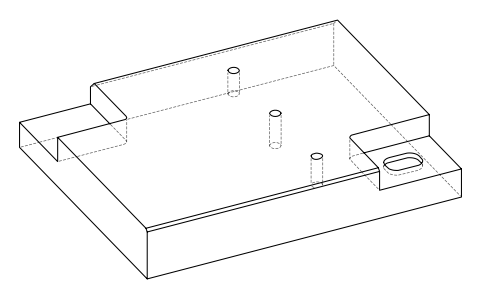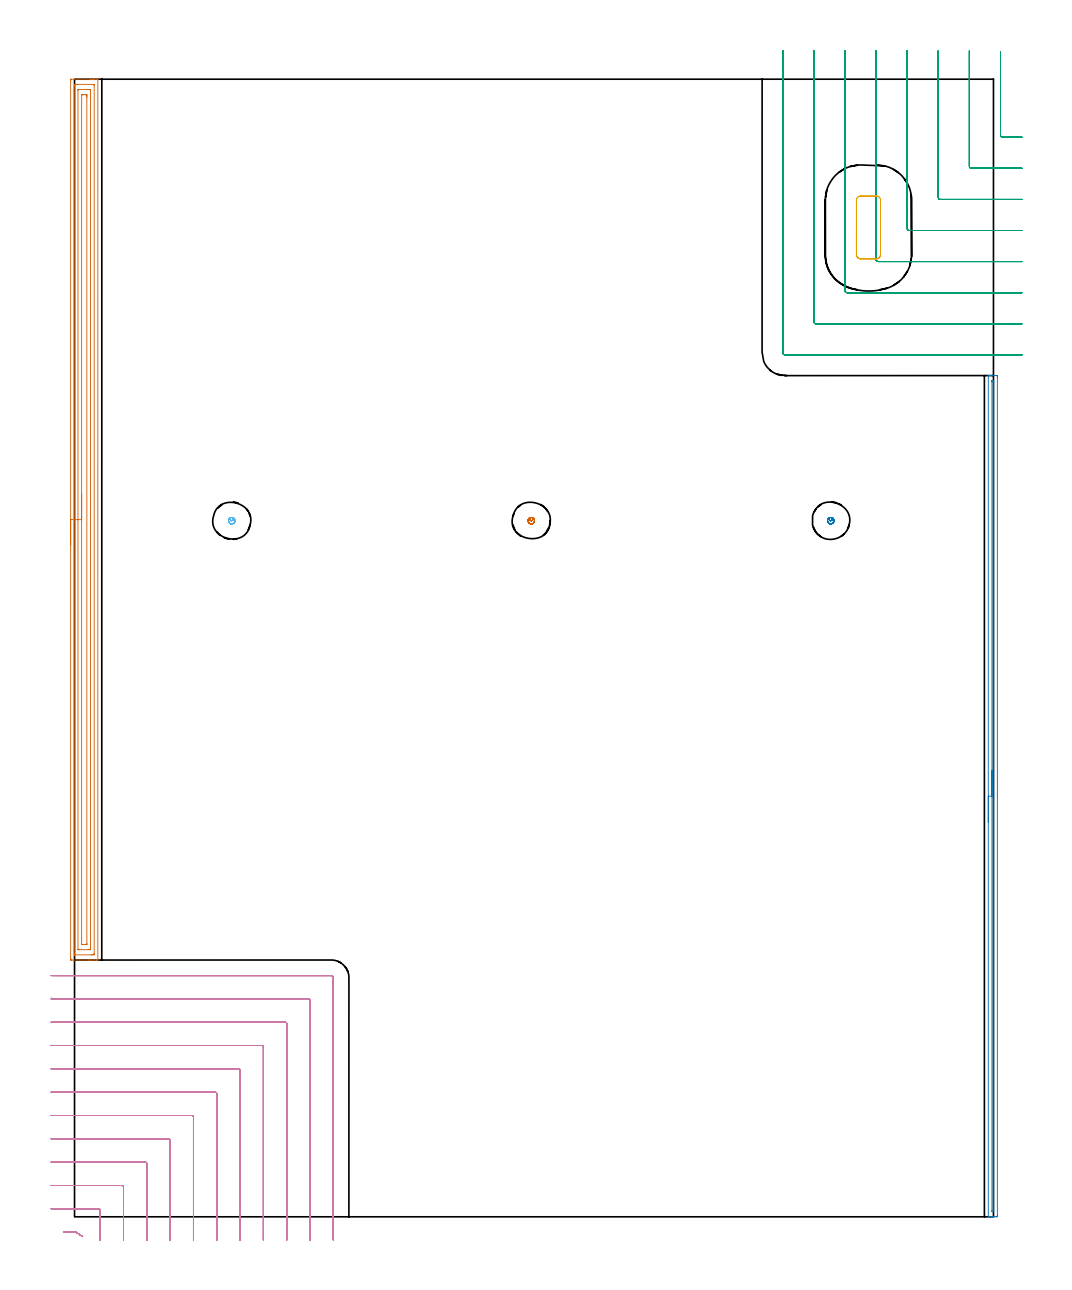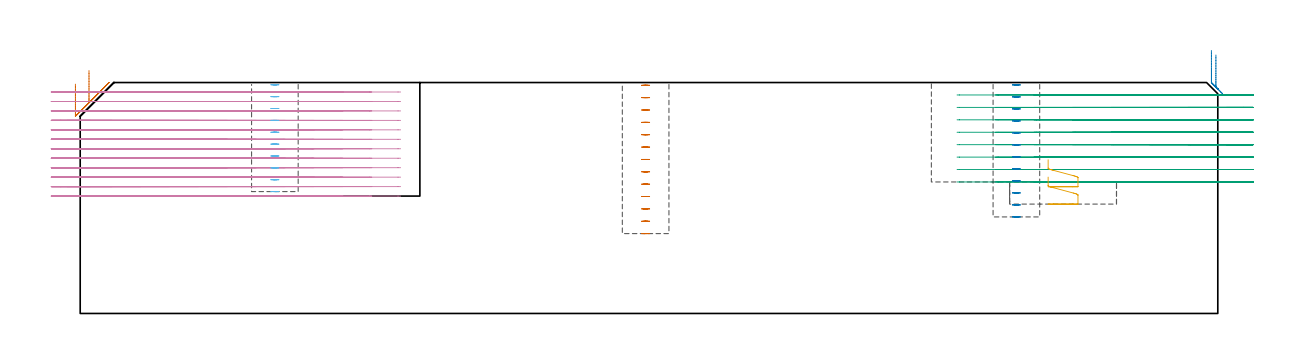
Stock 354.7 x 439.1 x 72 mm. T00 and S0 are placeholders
(PLAN: 8 operations, 4 tool changes, 72.3 min)
(1 AREA_MILL | FG_CHAMFER_SURFACE | UGT0205_001 | 11.12 min | 19066 mm3)
(2 AREA_MILL_1 | FG_CHAMFER_SURFACE_1 | UGT0205_001 | 5.34 min | 1999 mm3)
(3 MILL_CORNER_NOTCH_RECTANGULAR | CORNER_NOTCH_RECTANGULAR | UGT0201_008 | Follow Part, ap 4, ae 75% | 17.74 min | 316202 mm3)
(4 MILL_CORNER_NOTCH_RECTANGULAR_1 | CORNER_NOTCH_RECTANGULAR_1 | NXT0201_011 | Follow Part, ap 3, ae 75% | 35.83 min | 370863 mm3)
(5 MILL_RECTANGULAR_POCKET | POCKET_RECTANGULAR_STRAIGHT | UGT0201_106 | Follow Part, ap 6, ae 75% | 0.53 min | 9982 mm3)
(6 MILL_BLIND_HOLE_FROM_SOLID_MATERIAL | STEP1POCKET | NXT0201_011 | Spiral | 0.48 min | 5624 mm3)
(7 MILL_BLIND_HOLE_FROM_SOLID_MATERIAL_1 | STEP1POCKET_1 | NXT0201_011 | Spiral | 0.62 min | 7780 mm3)
(8 MILL_BLIND_HOLE_FROM_SOLID_MATERIAL_2 | STEP1POCKET_2 | NXT0201_011 | Spiral | 0.58 min | 6905 mm3)
(TOOL UGT0205_001 | Chamfer Mill 20 x 3 x 45 deg. | D20 FL50 Z2)
(TOOL UGT0201_008 | End Mill 16 mm | D16 FL32 Z4)
(TOOL NXT0201_011 | ENDMILL 12mm [2P460-1200-NA 1630] | D12 FL38 Z6)
(TOOL UGT0201_106 | End Mill 24 mm | D24 FL25 Z2)
(OP 1 AREA_MILL)
G17 G21 G94 G90
T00 M6
G54
G17 G0 G90 X-1.5 Y259.1 S1061 M3
G43 Z82. H0
Z71.5
G94 G1 Y259.138 Z70.628 F250.
Y259.252 Z69.764
Y259.441 Z68.912
Y259.703 Z68.08
Y260.037 Z67.274
Y260.44 Z66.5
Y260.908 Z65.764
Y261.44 Z65.072
Y262.029 Z64.429
Y262.672 Z63.84
Y263.364 Z63.308
Y264.1 Z62.84
Y264.874 Z62.437
Y265.68 Z62.103
Y266.512 Z61.841
Y267.364 Z61.652
Y268.228 Z61.538
Y269.1 Z61.5
Y438.476
X-1.495 Y438.951 Z61.503
X-1.492 Y439.09 Z61.506
X-1.349 Y439.1 Z61.648
X5.947 Z68.942
X6.477 Z69.474
X6.826 Z69.822
X7.356 Z70.352
X7.705 Z70.7
X8.67 Z71.67
X8.997 Y439.09 Z71.989
X9. Y438.922 Z72.
Y99.277
X8.998 Y99.11 Z71.989
X8.671 Y99.1 Z71.671
X8.403 Z71.403
X7.705 Z70.7
X6.477 Z69.474
X5.947 Z68.942
X5.333 Z68.329
X-0.47 Z62.527
X-1.084 Y99.102 Z61.913
X-1.301 Y99.104 Z61.697
X-1.492 Y99.11 Z61.505
X-1.496 Y99.306 Z61.502
X-1.499 Y99.724 Z61.501
X-1.5 Y100.147 Z61.5
Y269.1
X-0.086 Z62.914
X-0.085 Y436.566 Z62.915
X-0.084 Y436.688 Z62.916
X-0.079 Y437.065 Z62.921
X0.278 Y437.091 Z63.278
X0.674 Y437.096 Z63.674
X1.148 Y437.1 Z64.148
X7.504 Y437.099 Z70.504
X7.537 Y437.098 Z70.537
X7.572 Y437.093 Z70.572
X7.579 Y437.089 Z70.579
X7.582 Y437.082 Z70.582
X7.584 Y437.053 Z70.584
X7.586 Y436.81 Z70.586
Y436.688
X7.585 Y101.634 Z70.585
X7.584 Y101.512 Z70.584
X7.579 Y101.135 Z70.579
X7.222 Y101.109 Z70.222
X6.826 Y101.104 Z69.826
X6.352 Y101.1 Z69.352
X-0.004 Y101.101 Z62.996
X-0.037 Y101.102 Z62.963
X-0.072 Y101.107 Z62.928
X-0.079 Y101.111 Z62.921
X-0.082 Y101.118 Z62.918
X-0.084 Y101.147 Z62.916
X-0.086 Y101.39 Z62.914
Y101.512
Y269.1
X1.328 Z64.328
X1.329 Y434.9 Z64.329
X1.331 Y435.014 Z64.331
X1.333 Y435.07 Z64.333
X1.335 Y435.09 Z64.335
X1.361 Y435.095 Z64.361
X1.553 Y435.098 Z64.553
X2.235 Y435.1 Z65.235
X4.872 Z67.872
X5.751 Z68.751
X5.947 Y435.097 Z68.947
X6.143 Y435.092 Z69.143
X6.164 Y435.09 Z69.164
X6.166 Y435.076 Z69.166
X6.169 Y435.037 Z69.169
X6.171 Y434.976 Z69.171
Y434.9
Y103.3
X6.169 Y103.186 Z69.169
X6.167 Y103.13 Z69.167
X6.165 Y103.11 Z69.165
X6.139 Y103.105 Z69.139
X5.947 Y103.102 Z68.947
X5.265 Y103.1 Z68.265
X2.628 Z65.628
X1.749 Z64.749
X1.553 Y103.103 Z64.553
X1.357 Y103.108 Z64.357
X1.336 Y103.11 Z64.336
X1.334 Y103.124 Z64.334
X1.331 Y103.163 Z64.331
X1.329 Y103.224 Z64.329
Y103.3
X1.328 Y269.1 Z64.328
X2.743 Z65.743
Y432.796
X2.745 Y432.989 Z65.745
X2.747 Y433.058 Z65.747
X2.75 Y433.089 Z65.75
X2.77 Y433.091 Z65.77
X2.877 Y433.095 Z65.877
X3.311 Y433.1 Z66.311
X4.189 Z67.189
X4.622 Y433.096 Z67.622
X4.727 Y433.092 Z67.727
X4.748 Y433.09 Z67.748
X4.751 Y433.076 Z67.751
X4.754 Y433.039 Z67.754
X4.756 Y432.957 Z67.756
X4.757 Y432.535 Z67.757
Y432.219
Y105.404
X4.755 Y105.211 Z67.755
X4.753 Y105.142 Z67.753
X4.75 Y105.111 Z67.75
X4.73 Y105.109 Z67.73
X4.623 Y105.105 Z67.623
X4.189 Y105.1 Z67.189
X3.311 Z66.311
X2.878 Y105.104 Z65.878
X2.773 Y105.108 Z65.773
X2.752 Y105.11 Z65.752
X2.749 Y105.124 Z65.749
X2.746 Y105.16 Z65.746
X2.744 Y105.243 Z65.744
X2.743 Y107.452 Z65.743
Y269.1
Y269.972 Z65.781
Y270.836 Z65.895
Y271.688 Z66.083
Y272.52 Z66.346
Y273.326 Z66.68
Y274.1 Z67.082
Y274.836 Z67.551
Y275.528 Z68.082
Y276.171 Z68.672
Y276.76 Z69.315
Y277.292 Z70.007
Y277.76 Z70.743
Y278.163 Z71.517
Y278.497 Z72.322
Y278.759 Z73.154
Y278.948 Z74.006
Y279.062 Z74.871
Y279.1 Z75.743
G0 Z82.
M5
M2
(OP 2 AREA_MILL_1)
G17 G21 G94 G90
T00 M6
G54
G17 G0 G90 X352.7 Y152.35 S1061 M3
G43 Z82. H0
G94 G1 Y152.388 Z81.128 F250.
Y152.502 Z80.263
Y152.691 Z79.412
Y152.953 Z78.58
Y153.287 Z77.774
Y153.69 Z77.
Y154.159 Z76.264
Y154.69 Z75.572
Y155.279 Z74.929
Y155.922 Z74.339
Y156.614 Z73.808
Y157.35 Z73.34
Y158.124 Z72.937
Y158.93 Z72.603
Y159.762 Z72.341
Y160.614 Z72.152
Y161.478 Z72.038
Y162.35 Z72.
X352.699 Y324.543 Z71.999
X352.696 Y324.699 Z71.994
X353.035 Y324.7 Z71.665
X353.325 Z71.374
X354.01 Z70.685
X355.232 Z69.465
X355.77 Y324.696 Z68.924
X356.191 Y324.69 Z68.504
X356.195 Y324.511 Z68.501
X356.199 Y324.079
Y0.621
X356.195 Y0.189
X356.191 Y0.01 Z68.504
X355.77 Y0. Z68.924
X355.232 Z69.465
X354.89 Z69.806
X354.352 Z70.344
X354.01 Z70.685
X353.325 Z71.374
X353.035 Z71.665
X352.696 Y0.001 Z71.994
X352.7 Y0.174 Z72.
Y162.35
X354.114 Z70.586
Y322.292
X354.117 Y322.633 Z70.583
X354.119 Y322.675 Z70.581
X354.121 Y322.688 Z70.579
X354.13 Y322.691 Z70.57
X354.182 Y322.697 Z70.518
X354.249 Y322.699 Z70.451
X354.489 Y322.7 Z70.211
X354.697 Y322.699 Z70.003
X354.729 Y322.697 Z69.971
X354.762 Y322.691 Z69.938
X354.779 Y322.685 Z69.921
X354.78 Y322.66 Z69.92
X354.785 Y322.399 Z69.915
X354.786 Y2.086 Z69.914
X354.784 Y2.039 Z69.916
X354.782 Y2.018 Z69.918
X354.781 Y2.013 Z69.919
X354.76 Y2.01 Z69.94
X354.41 Y2.001 Z70.29
X354.203 Y2.002 Z70.497
X354.171 Y2.004 Z70.529
X354.138 Y2.009 Z70.562
X354.121 Y2.015 Z70.579
X354.12 Y2.04 Z70.58
X354.115 Y2.301 Z70.585
X354.114 Y162.35 Z70.586
Y163.222 Z70.624
Y164.087 Z70.738
Y164.938 Z70.927
Y165.77 Z71.189
Y166.576 Z71.523
Y167.35 Z71.926
Y168.086 Z72.394
Y168.778 Z72.925
Y169.421 Z73.515
Y170.01 Z74.158
Y170.542 Z74.85
Y171.01 Z75.586
Y171.413 Z76.36
Y171.747 Z77.166
Y172.009 Z77.998
Y172.198 Z78.849
Y172.312 Z79.714
Y172.35 Z80.586
G0 Z82.
M5
M2
(OP 3 MILL_CORNER_NOTCH_RECTANGULAR)
G17 G21 G94 G90
T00 M6
G54
G17 G0 G90 X357.4 Y449.631 S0 M3
G43 Z82. H0
Z68.125
G94 G1 Y446.631 F250.
Y417.493 F500.
G3 X358.193 Y416.7 R0.8
G1 X362.7
X365.7 F250.
G0 Z82.
X345.4 Y450.1
Z68.125
G1 Y447.1
Y405.494 F500.
G3 X346.194 Y404.7 R0.8
G1 X362.7
X365.7 F250.
G0 Z82.
X333.4 Y450.1
Z68.125
G1 Y447.1
Y393.494 F500.
G3 X334.194 Y392.7 R0.8
G1 X362.7
X365.7 F250.
G0 Z82.
X321.4 Y450.1
Z68.125
G1 Y447.1
Y381.495 F500.
G3 X322.195 Y380.7 R0.8
G1 X362.7
X365.7 F250.
G0 Z82.
X309.4 Y450.1
Z68.125
G1 Y447.1
Y369.495 F500.
G3 X310.195 Y368.7 R0.8
G1 X362.7
X365.7 F250.
G0 Z82.
X297.4 Y450.1
Z68.125
G1 Y447.1
Y357.495 F500.
G3 X298.195 Y356.7 R0.8
G1 X362.7
X365.7 F250.
G0 Z82.
X285.4 Y450.1
Z68.125
G1 Y447.1
Y345.495 F500.
G3 X286.195 Y344.7 R0.8
G1 X362.7
X365.7 F250.
G0 Z82.
X273.4 Y450.1
Z68.125
G1 Y447.1
Y333.496 F500.
G3 X274.196 Y332.7 R0.8
G1 X362.7
X365.7 F250.
G0 Z82.
X357.4 Y449.631
Z64.25
G1 Y446.631
Y417.493 F500.
G3 X358.193 Y416.7 R0.8
G1 X362.7
X365.7 F250.
G0 Z82.
X345.4 Y450.1
Z64.25
G1 Y447.1
Y405.494 F500.
G3 X346.194 Y404.7 R0.8
G1 X362.7
X365.7 F250.
G0 Z82.
X333.4 Y450.1
Z64.25
G1 Y447.1
Y393.494 F500.
G3 X334.194 Y392.7 R0.8
G1 X362.7
X365.7 F250.
G0 Z82.
X321.4 Y450.1
Z64.25
G1 Y447.1
Y381.495 F500.
G3 X322.195 Y380.7 R0.8
G1 X362.7
X365.7 F250.
G0 Z82.
X309.4 Y450.1
Z64.25
G1 Y447.1
Y369.495 F500.
G3 X310.195 Y368.7 R0.8
G1 X362.7
X365.7 F250.
G0 Z82.
X297.4 Y450.1
Z64.25
G1 Y447.1
Y357.495 F500.
G3 X298.195 Y356.7 R0.8
G1 X362.7
X365.7 F250.
G0 Z82.
X285.4 Y450.1
Z64.25
G1 Y447.1
Y345.495 F500.
G3 X286.195 Y344.7 R0.8
G1 X362.7
X365.7 F250.
G0 Z82.
X273.4 Y450.1
Z64.25
G1 Y447.1
Y333.496 F500.
G3 X274.196 Y332.7 R0.8
G1 X362.7
X365.7 F250.
G0 Z82.
X357.4 Y449.631
Z60.375
G1 Y446.631
Y417.493 F500.
G3 X358.193 Y416.7 R0.8
G1 X362.7
X365.7 F250.
G0 Z82.
X345.4 Y450.1
Z60.375
G1 Y447.1
Y405.494 F500.
G3 X346.194 Y404.7 R0.8
G1 X362.7
X365.7 F250.
G0 Z82.
X333.4 Y450.1
Z60.375
G1 Y447.1
Y393.494 F500.
G3 X334.194 Y392.7 R0.8
G1 X362.7
X365.7 F250.
G0 Z82.
X321.4 Y450.1
Z60.375
G1 Y447.1
Y381.495 F500.
G3 X322.195 Y380.7 R0.8
G1 X362.7
X365.7 F250.
G0 Z82.
X309.4 Y450.1
Z60.375
G1 Y447.1
Y369.495 F500.
G3 X310.195 Y368.7 R0.8
G1 X362.7
X365.7 F250.
G0 Z82.
X297.4 Y450.1
Z60.375
G1 Y447.1
Y357.495 F500.
G3 X298.195 Y356.7 R0.8
G1 X362.7
X365.7 F250.
G0 Z82.
X285.4 Y450.1
Z60.375
G1 Y447.1
Y345.495 F500.
G3 X286.195 Y344.7 R0.8
G1 X362.7
X365.7 F250.
G0 Z82.
X273.4 Y450.1
Z60.375
G1 Y447.1
Y333.496 F500.
G3 X274.196 Y332.7 R0.8
G1 X362.7
X365.7 F250.
G0 Z82.
X357.4 Y449.631
Z56.5
G1 Y446.631
Y417.493 F500.
G3 X358.193 Y416.7 R0.8
G1 X362.7
X365.7 F250.
G0 Z82.
X345.4 Y450.1
Z56.5
G1 Y447.1
Y405.494 F500.
G3 X346.194 Y404.7 R0.8
G1 X362.7
X365.7 F250.
G0 Z82.
X333.4 Y450.1
Z56.5
G1 Y447.1
Y393.494 F500.
G3 X334.194 Y392.7 R0.8
G1 X362.7
X365.7 F250.
G0 Z82.
X321.4 Y450.1
Z56.5
G1 Y447.1
Y381.495 F500.
G3 X322.195 Y380.7 R0.8
G1 X362.7
X365.7 F250.
G0 Z82.
X309.4 Y450.1
Z56.5
G1 Y447.1
Y369.495 F500.
G3 X310.195 Y368.7 R0.8
G1 X362.7
X365.7 F250.
G0 Z82.
X297.4 Y450.1
Z56.5
G1 Y447.1
Y357.495 F500.
G3 X298.195 Y356.7 R0.8
G1 X362.7
X365.7 F250.
G0 Z82.
X285.4 Y450.1
Z56.5
G1 Y447.1
Y345.495 F500.
G3 X286.195 Y344.7 R0.8
G1 X362.7
X365.7 F250.
G0 Z82.
X273.4 Y450.1
Z56.5
G1 Y447.1
Y333.496 F500.
G3 X274.196 Y332.7 R0.8
G1 X362.7
X365.7 F250.
G0 Z82.
X357.4 Y449.631
Z52.625
G1 Y446.631
Y417.493 F500.
G3 X358.193 Y416.7 R0.8
G1 X362.7
X365.7 F250.
G0 Z82.
X345.4 Y450.1
Z52.625
G1 Y447.1
Y405.494 F500.
G3 X346.194 Y404.7 R0.8
G1 X362.7
X365.7 F250.
G0 Z82.
X333.4 Y450.1
Z52.625
G1 Y447.1
Y393.494 F500.
G3 X334.194 Y392.7 R0.8
G1 X362.7
X365.7 F250.
G0 Z82.
X321.4 Y450.1
Z52.625
G1 Y447.1
Y381.495 F500.
G3 X322.195 Y380.7 R0.8
G1 X362.7
X365.7 F250.
G0 Z82.
X309.4 Y450.1
Z52.625
G1 Y447.1
Y369.495 F500.
G3 X310.195 Y368.7 R0.8
G1 X362.7
X365.7 F250.
G0 Z82.
X297.4 Y450.1
Z52.625
G1 Y447.1
Y357.495 F500.
G3 X298.195 Y356.7 R0.8
G1 X362.7
X365.7 F250.
G0 Z82.
X285.4 Y450.1
Z52.625
G1 Y447.1
Y345.495 F500.
G3 X286.195 Y344.7 R0.8
G1 X362.7
X365.7 F250.
G0 Z82.
X273.4 Y450.1
Z52.625
G1 Y447.1
Y333.496 F500.
G3 X274.196 Y332.7 R0.8
G1 X362.7
X365.7 F250.
G0 Z82.
X357.4 Y449.631
Z48.75
G1 Y446.631
Y417.493 F500.
G3 X358.193 Y416.7 R0.8
G1 X362.7
X365.7 F250.
G0 Z82.
X345.4 Y450.1
Z48.75
G1 Y447.1
Y405.494 F500.
G3 X346.194 Y404.7 R0.8
G1 X362.7
X365.7 F250.
G0 Z82.
X333.4 Y450.1
Z48.75
G1 Y447.1
Y393.494 F500.
G3 X334.194 Y392.7 R0.8
G1 X362.7
X365.7 F250.
G0 Z82.
X321.4 Y450.1
Z48.75
G1 Y447.1
Y381.495 F500.
G3 X322.195 Y380.7 R0.8
G1 X362.7
X365.7 F250.
G0 Z82.
X309.4 Y450.1
Z48.75
G1 Y447.1
Y369.495 F500.
G3 X310.195 Y368.7 R0.8
G1 X362.7
X365.7 F250.
G0 Z82.
X297.4 Y450.1
Z48.75
G1 Y447.1
Y357.495 F500.
G3 X298.195 Y356.7 R0.8
G1 X362.7
X365.7 F250.
G0 Z82.
X285.4 Y450.1
Z48.75
G1 Y447.1
Y345.495 F500.
G3 X286.195 Y344.7 R0.8
G1 X362.7
X365.7 F250.
G0 Z82.
X273.4 Y450.1
Z48.75
G1 Y447.1
Y333.496 F500.
G3 X274.196 Y332.7 R0.8
G1 X362.7
X365.7 F250.
G0 Z82.
X357.4 Y449.631
Z44.875
G1 Y446.631
Y417.493 F500.
G3 X358.193 Y416.7 R0.8
G1 X362.7
X365.7 F250.
G0 Z82.
X345.4 Y450.1
Z44.875
G1 Y447.1
Y405.494 F500.
G3 X346.194 Y404.7 R0.8
G1 X362.7
X365.7 F250.
G0 Z82.
X333.4 Y450.1
Z44.875
G1 Y447.1
Y393.494 F500.
G3 X334.194 Y392.7 R0.8
G1 X362.7
X365.7 F250.
G0 Z82.
X321.4 Y450.1
Z44.875
G1 Y447.1
Y381.495 F500.
G3 X322.195 Y380.7 R0.8
G1 X362.7
X365.7 F250.
G0 Z82.
X309.4 Y450.1
Z44.875
G1 Y447.1
Y369.495 F500.
G3 X310.195 Y368.7 R0.8
G1 X362.7
X365.7 F250.
G0 Z82.
X297.4 Y450.1
Z44.875
G1 Y447.1
Y357.495 F500.
G3 X298.195 Y356.7 R0.8
G1 X362.7
X365.7 F250.
G0 Z82.
X285.4 Y450.1
Z44.875
G1 Y447.1
Y345.495 F500.
G3 X286.195 Y344.7 R0.8
G1 X362.7
X365.7 F250.
G0 Z82.
X273.4 Y450.1
Z44.875
G1 Y447.1
Y333.496 F500.
G3 X274.196 Y332.7 R0.8
G1 X362.7
X365.7 F250.
G0 Z82.
X357.4 Y449.631
Z41.
G1 Y446.631
Y417.493 F500.
G3 X358.193 Y416.7 R0.8
G1 X362.7
X365.7 F250.
G0 Z82.
X345.4 Y450.1
Z41.
G1 Y447.1
Y405.494 F500.
G3 X346.194 Y404.7 R0.8
G1 X362.7
X365.7 F250.
G0 Z82.
X333.4 Y450.1
Z41.
G1 Y447.1
Y393.494 F500.
G3 X334.194 Y392.7 R0.8
G1 X362.7
X365.7 F250.
G0 Z82.
X321.4 Y450.1
Z41.
G1 Y447.1
Y381.495 F500.
G3 X322.195 Y380.7 R0.8
G1 X362.7
X365.7 F250.
G0 Z82.
X309.4 Y450.1
Z41.
G1 Y447.1
Y369.495 F500.
G3 X310.195 Y368.7 R0.8
G1 X362.7
X365.7 F250.
G0 Z82.
X297.4 Y450.1
Z41.
G1 Y447.1
Y357.495 F500.
G3 X298.195 Y356.7 R0.8
G1 X362.7
X365.7 F250.
G0 Z82.
X285.4 Y450.1
Z41.
G1 Y447.1
Y345.495 F500.
G3 X286.195 Y344.7 R0.8
G1 X362.7
X365.7 F250.
G0 Z82.
X273.4 Y450.1
Z41.
G1 Y447.1
Y333.496 F500.
G3 X274.196 Y332.7 R0.8
G1 X362.7
X365.7 F250.
G0 Z82.
M5
M2
(OP 4 MILL_CORNER_NOTCH_RECTANGULAR_1)
G17 G21 G94 G90
T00 M6
G54
G17 G0 G90 X3.133 Y-7.659 S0 M3
G43 Z82. H1
Z69.05
G94 G1 X0.633 Y-6. F250.
G3 X0.308 Y-5.9 R0.6
G1 X-1.091
X-4.091
G0 Z82.
X9.9 Y-9.
Z69.05
G1 Y-6.
Y2.506 F500.
G3 X9.306 Y3.1 R0.6
G1 X-5.23
G2 X-6. Y3.103 R90.
G1 X-9. Y3.129 F250.
G0 Z82.
X18.9 Y-9.
Z69.05
G1 Y-6.
Y11.506 F500.
G3 X18.306 Y12.1 R0.6
G1 X-5.23
G2 X-6. Y12.104 R81.
G1 X-9. Y12.132 F250.
G0 Z82.
X27.9 Y-9.
Z69.05
G1 Y-6.
Y20.506 F500.
G3 X27.306 Y21.1 R0.6
G1 X-5.23
G2 X-6. Y21.104 R72.
G1 X-9. Y21.136 F250.
G0 Z82.
X36.9 Y-9.
Z69.05
G1 Y-6.
Y29.505 F500.
G3 X36.305 Y30.1 R0.6
G1 X-5.23
G2 X-6. Y30.105 R63.
G1 X-9. Y30.141 F250.
G0 Z82.
X45.9 Y-9.
Z69.05
G1 Y-6.
Y38.505 F500.
G3 X45.305 Y39.1 R0.6
G1 X-5.23
G2 X-6. Y39.105 R54.
G1 X-9. Y39.148 F250.
G0 Z82.
X54.9 Y-9.
Z69.05
G1 Y-6.
Y47.505 F500.
G3 X54.305 Y48.1 R0.6
G1 X-5.23
G2 X-6. Y48.107 R45.
G1 X-9. Y48.158 F250.
G0 Z82.
X63.9 Y-9.
Z69.05
G1 Y-6.
Y56.504 F500.
G3 X63.304 Y57.1 R0.6
G1 X-5.23
G2 X-6. Y57.108 R36.
G1 X-8.999 Y57.172 F250.
G0 Z82.
X72.9 Y-9.
Z69.05
G1 Y-6.
Y65.504 F500.
G3 X72.304 Y66.1 R0.6
G1 X-5.23
G2 X-6. Y66.111 R27.
G1 X-8.999 Y66.197 F250.
G0 Z82.
X81.9 Y-9.
Z69.05
G1 Y-6.
Y74.504 F500.
G3 X81.304 Y75.1 R0.6
G1 X-5.23
G2 X-6. Y75.116 R18.
G1 X-8.997 Y75.245 F250.
G0 Z82.
X90.9 Y-9.
Z69.05
G1 Y-6.
Y83.504 F500.
G3 X90.304 Y84.1 R0.6
G1 X-5.23
G2 X-6. Y84.133 R9.
G1 X-8.989 Y84.39 F250.
G0 Z82.
X99.9 Y-9.
Z69.05
G1 Y-6.
Y92.3 F500.
G3 X99.1 Y93.1 R0.8
G1 X-5.23
X-8.23 F250.
G0 Z82.
X3.133 Y-7.659
Z66.1
G1 X0.633 Y-6.
G3 X0.308 Y-5.9 R0.6
G1 X-1.091
X-4.091
G0 Z82.
X9.9 Y-9.
Z66.1
G1 Y-6.
Y2.506 F500.
G3 X9.306 Y3.1 R0.6
G1 X-6.
X-9. F250.
G0 Z82.
X18.9 Y-9.
Z66.1
G1 Y-6.
Y11.506 F500.
G3 X18.306 Y12.1 R0.6
G1 X-6.
X-9. F250.
G0 Z82.
X27.9 Y-9.
Z66.1
G1 Y-6.
Y20.506 F500.
G3 X27.306 Y21.1 R0.6
G1 X-6.
X-9. F250.
G0 Z82.
X36.9 Y-9.
Z66.1
G1 Y-6.
Y29.505 F500.
G3 X36.305 Y30.1 R0.6
G1 X-6.
X-9. F250.
G0 Z82.
X45.9 Y-9.
Z66.1
G1 Y-6.
Y38.505 F500.
G3 X45.305 Y39.1 R0.6
G1 X-6.
X-9. F250.
G0 Z82.
X54.9 Y-9.
Z66.1
G1 Y-6.
Y47.505 F500.
G3 X54.305 Y48.1 R0.6
G1 X-6.
X-9. F250.
G0 Z82.
X63.9 Y-9.
Z66.1
G1 Y-6.
Y56.504 F500.
G3 X63.304 Y57.1 R0.6
G1 X-6.
X-9. F250.
G0 Z82.
X72.9 Y-9.
Z66.1
G1 Y-6.
Y65.504 F500.
G3 X72.304 Y66.1 R0.6
G1 X-6.
X-9. F250.
G0 Z82.
X81.9 Y-9.
Z66.1
G1 Y-6.
Y74.504 F500.
G3 X81.304 Y75.1 R0.6
G1 X-6.
X-9. F250.
G0 Z82.
X90.9 Y-9.
Z66.1
G1 Y-6.
Y83.504 F500.
G3 X90.304 Y84.1 R0.6
G1 X-6.
X-9. F250.
G0 Z82.
X99.9 Y-9.
Z66.1
G1 Y-6.
Y92.3 F500.
G3 X99.1 Y93.1 R0.8
G1 X-6.
X-9. F250.
G0 Z82.
X3.133 Y-7.659
Z63.15
G1 X0.633 Y-6.
G3 X0.308 Y-5.9 R0.6
G1 X-1.091
X-4.091
G0 Z82.
X9.9 Y-9.
Z63.15
G1 Y-6.
Y2.506 F500.
G3 X9.306 Y3.1 R0.6
G1 X-6.
X-9. F250.
G0 Z82.
X18.9 Y-9.
Z63.15
G1 Y-6.
Y11.506 F500.
G3 X18.306 Y12.1 R0.6
G1 X-6.
X-9. F250.
G0 Z82.
X27.9 Y-9.
Z63.15
G1 Y-6.
Y20.506 F500.
G3 X27.306 Y21.1 R0.6
G1 X-6.
X-9. F250.
G0 Z82.
X36.9 Y-9.
Z63.15
G1 Y-6.
Y29.505 F500.
G3 X36.305 Y30.1 R0.6
G1 X-6.
X-9. F250.
G0 Z82.
X45.9 Y-9.
Z63.15
G1 Y-6.
Y38.505 F500.
G3 X45.305 Y39.1 R0.6
G1 X-6.
X-9. F250.
G0 Z82.
X54.9 Y-9.
Z63.15
G1 Y-6.
Y47.505 F500.
G3 X54.305 Y48.1 R0.6
G1 X-6.
X-9. F250.
G0 Z82.
X63.9 Y-9.
Z63.15
G1 Y-6.
Y56.504 F500.
G3 X63.305 Y57.1 R0.6
G1 X-6.
X-9. F250.
G0 Z82.
X72.9 Y-9.
Z63.15
G1 Y-6.
Y65.504 F500.
G3 X72.304 Y66.1 R0.6
G1 X-6.
X-9. F250.
G0 Z82.
X81.9 Y-9.
Z63.15
G1 Y-6.
Y74.504 F500.
G3 X81.304 Y75.1 R0.6
G1 X-6.
X-9. F250.
G0 Z82.
X90.9 Y-9.
Z63.15
G1 Y-6.
Y83.504 F500.
G3 X90.304 Y84.1 R0.6
G1 X-6.
X-9. F250.
G0 Z82.
X99.9 Y-9.
Z63.15
G1 Y-6.
Y92.3 F500.
G3 X99.1 Y93.1 R0.8
G1 X-6.
X-9. F250.
G0 Z82.
X3.133 Y-7.659
Z60.2
G1 X0.633 Y-6.
G3 X0.308 Y-5.9 R0.6
G1 X-1.091
X-4.091
G0 Z82.
X9.9 Y-9.
Z60.2
G1 Y-6.
Y2.506 F500.
G3 X9.306 Y3.1 R0.6
G1 X-6.
X-9. F250.
G0 Z82.
X18.9 Y-9.
Z60.2
G1 Y-6.
Y11.506 F500.
G3 X18.306 Y12.1 R0.6
G1 X-6.
X-9. F250.
G0 Z82.
X27.9 Y-9.
Z60.2
G1 Y-6.
Y20.506 F500.
G3 X27.306 Y21.1 R0.6
G1 X-6.
X-9. F250.
G0 Z82.
X36.9 Y-9.
Z60.2
G1 Y-6.
Y29.505 F500.
G3 X36.305 Y30.1 R0.6
G1 X-6.
X-9. F250.
G0 Z82.
X45.9 Y-9.
Z60.2
G1 Y-6.
Y38.505 F500.
G3 X45.305 Y39.1 R0.6
G1 X-6.
X-9. F250.
G0 Z82.
X54.9 Y-9.
Z60.2
G1 Y-6.
Y47.505 F500.
G3 X54.305 Y48.1 R0.6
G1 X-6.
X-9. F250.
G0 Z82.
X63.9 Y-9.
Z60.2
G1 Y-6.
Y56.504 F500.
G3 X63.305 Y57.1 R0.6
G1 X-6.
X-9. F250.
G0 Z82.
X72.9 Y-9.
Z60.2
G1 Y-6.
Y65.504 F500.
G3 X72.304 Y66.1 R0.6
G1 X-6.
X-9. F250.
G0 Z82.
X81.9 Y-9.
Z60.2
G1 Y-6.
Y74.504 F500.
G3 X81.304 Y75.1 R0.6
G1 X-6.
X-9. F250.
G0 Z82.
X90.9 Y-9.
Z60.2
G1 Y-6.
Y83.504 F500.
G3 X90.304 Y84.1 R0.6
G1 X-6.
X-9. F250.
G0 Z82.
X99.9 Y-9.
Z60.2
G1 Y-6.
Y92.3 F500.
G3 X99.1 Y93.1 R0.8
G1 X-6.
X-9. F250.
G0 Z82.
X3.133 Y-7.659
Z57.25
G1 X0.633 Y-6.
G3 X0.308 Y-5.9 R0.6
G1 X-1.091
X-4.091
G0 Z82.
X9.9 Y-9.
Z57.25
G1 Y-6.
Y2.506 F500.
G3 X9.306 Y3.1 R0.6
G1 X-6.
X-9. F250.
G0 Z82.
X18.9 Y-9.
Z57.25
G1 Y-6.
Y11.506 F500.
G3 X18.306 Y12.1 R0.6
G1 X-6.
X-9. F250.
G0 Z82.
X27.9 Y-9.
Z57.25
G1 Y-6.
Y20.506 F500.
G3 X27.306 Y21.1 R0.6
G1 X-6.
X-9. F250.
G0 Z82.
X36.9 Y-9.
Z57.25
G1 Y-6.
Y29.505 F500.
G3 X36.305 Y30.1 R0.6
G1 X-6.
X-9. F250.
G0 Z82.
X45.9 Y-9.
Z57.25
G1 Y-6.
Y38.505 F500.
G3 X45.305 Y39.1 R0.6
G1 X-6.
X-9. F250.
G0 Z82.
X54.9 Y-9.
Z57.25
G1 Y-6.
Y47.505 F500.
G3 X54.305 Y48.1 R0.6
G1 X-6.
X-9. F250.
G0 Z82.
X63.9 Y-9.
Z57.25
G1 Y-6.
Y56.504 F500.
G3 X63.305 Y57.1 R0.6
G1 X-6.
X-9. F250.
G0 Z82.
X72.9 Y-9.
Z57.25
G1 Y-6.
Y65.504 F500.
G3 X72.304 Y66.1 R0.6
G1 X-6.
X-9. F250.
G0 Z82.
X81.9 Y-9.
Z57.25
G1 Y-6.
Y74.504 F500.
G3 X81.304 Y75.1 R0.6
G1 X-6.
X-9. F250.
G0 Z82.
X90.9 Y-9.
Z57.25
G1 Y-6.
Y83.504 F500.
G3 X90.304 Y84.1 R0.6
G1 X-6.
X-9. F250.
G0 Z82.
X99.9 Y-9.
Z57.25
G1 Y-6.
Y92.3 F500.
G3 X99.1 Y93.1 R0.8
G1 X-6.
X-9. F250.
G0 Z82.
X3.133 Y-7.659
Z54.3
G1 X0.633 Y-6.
G3 X0.308 Y-5.9 R0.6
G1 X-1.091
X-4.091
G0 Z82.
X9.9 Y-9.
Z54.3
G1 Y-6.
Y2.506 F500.
G3 X9.306 Y3.1 R0.6
G1 X-6.
X-9. F250.
G0 Z82.
X18.9 Y-9.
Z54.3
G1 Y-6.
Y11.506 F500.
G3 X18.306 Y12.1 R0.6
G1 X-6.
X-9. F250.
G0 Z82.
X27.9 Y-9.
Z54.3
G1 Y-6.
Y20.506 F500.
G3 X27.306 Y21.1 R0.6
G1 X-6.
X-9. F250.
G0 Z82.
X36.9 Y-9.
Z54.3
G1 Y-6.
Y29.505 F500.
G3 X36.305 Y30.1 R0.6
G1 X-6.
X-9. F250.
G0 Z82.
X45.9 Y-9.
Z54.3
G1 Y-6.
Y38.505 F500.
G3 X45.305 Y39.1 R0.6
G1 X-6.
X-9. F250.
G0 Z82.
X54.9 Y-9.
Z54.3
G1 Y-6.
Y47.505 F500.
G3 X54.305 Y48.1 R0.6
G1 X-6.
X-9. F250.
G0 Z82.
X63.9 Y-9.
Z54.3
G1 Y-6.
Y56.504 F500.
G3 X63.305 Y57.1 R0.6
G1 X-6.
X-9. F250.
G0 Z82.
X72.9 Y-9.
Z54.3
G1 Y-6.
Y65.504 F500.
G3 X72.304 Y66.1 R0.6
G1 X-6.
X-9. F250.
G0 Z82.
X81.9 Y-9.
Z54.3
G1 Y-6.
Y74.504 F500.
G3 X81.304 Y75.1 R0.6
G1 X-6.
X-9. F250.
G0 Z82.
X90.9 Y-9.
Z54.3
G1 Y-6.
Y83.504 F500.
G3 X90.304 Y84.1 R0.6
G1 X-6.
X-9. F250.
G0 Z82.
X99.9 Y-9.
Z54.3
G1 Y-6.
Y92.3 F500.
G3 X99.1 Y93.1 R0.8
G1 X-6.
X-9. F250.
G0 Z82.
X3.133 Y-7.659
Z51.35
G1 X0.633 Y-6.
G3 X0.308 Y-5.9 R0.6
G1 X-1.091
X-4.091
G0 Z82.
X9.9 Y-9.
Z51.35
G1 Y-6.
Y2.506 F500.
G3 X9.306 Y3.1 R0.6
G1 X-6.
X-9. F250.
G0 Z82.
X18.9 Y-9.
Z51.35
G1 Y-6.
Y11.506 F500.
G3 X18.306 Y12.1 R0.6
G1 X-6.
X-9. F250.
G0 Z82.
X27.9 Y-9.
Z51.35
G1 Y-6.
Y20.506 F500.
G3 X27.306 Y21.1 R0.6
G1 X-6.
X-9. F250.
G0 Z82.
X36.9 Y-9.
Z51.35
G1 Y-6.
Y29.505 F500.
G3 X36.305 Y30.1 R0.6
G1 X-6.
X-9. F250.
G0 Z82.
X45.9 Y-9.
Z51.35
G1 Y-6.
Y38.505 F500.
G3 X45.305 Y39.1 R0.6
G1 X-6.
X-9. F250.
G0 Z82.
X54.9 Y-9.
Z51.35
G1 Y-6.
Y47.505 F500.
G3 X54.305 Y48.1 R0.6
G1 X-6.
X-9. F250.
G0 Z82.
X63.9 Y-9.
Z51.35
G1 Y-6.
Y56.504 F500.
G3 X63.305 Y57.1 R0.6
G1 X-6.
X-9. F250.
G0 Z82.
X72.9 Y-9.
Z51.35
G1 Y-6.
Y65.504 F500.
G3 X72.304 Y66.1 R0.6
G1 X-6.
X-9. F250.
G0 Z82.
X81.9 Y-9.
Z51.35
G1 Y-6.
Y74.504 F500.
G3 X81.304 Y75.1 R0.6
G1 X-6.
X-9. F250.
G0 Z82.
X90.9 Y-9.
Z51.35
G1 Y-6.
Y83.504 F500.
G3 X90.304 Y84.1 R0.6
G1 X-6.
X-9. F250.
G0 Z82.
X99.9 Y-9.
Z51.35
G1 Y-6.
Y92.3 F500.
G3 X99.1 Y93.1 R0.8
G1 X-6.
X-9. F250.
G0 Z82.
X3.133 Y-7.659
Z48.4
G1 X0.633 Y-6.
G3 X0.308 Y-5.9 R0.6
G1 X-1.091
X-4.091
G0 Z82.
X9.9 Y-9.
Z48.4
G1 Y-6.
Y2.506 F500.
G3 X9.306 Y3.1 R0.6
G1 X-6.
X-9. F250.
G0 Z82.
X18.9 Y-9.
Z48.4
G1 Y-6.
Y11.506 F500.
G3 X18.306 Y12.1 R0.6
G1 X-6.
X-9. F250.
G0 Z82.
X27.9 Y-9.
Z48.4
G1 Y-6.
Y20.506 F500.
G3 X27.306 Y21.1 R0.6
G1 X-6.
X-9. F250.
G0 Z82.
X36.9 Y-9.
Z48.4
G1 Y-6.
Y29.505 F500.
G3 X36.305 Y30.1 R0.6
G1 X-6.
X-9. F250.
G0 Z82.
X45.9 Y-9.
Z48.4
G1 Y-6.
Y38.505 F500.
G3 X45.305 Y39.1 R0.6
G1 X-6.
X-9. F250.
G0 Z82.
X54.9 Y-9.
Z48.4
G1 Y-6.
Y47.505 F500.
G3 X54.305 Y48.1 R0.6
G1 X-6.
X-9. F250.
G0 Z82.
X63.9 Y-9.
Z48.4
G1 Y-6.
Y56.504 F500.
G3 X63.305 Y57.1 R0.6
G1 X-6.
X-9. F250.
G0 Z82.
X72.9 Y-9.
Z48.4
G1 Y-6.
Y65.504 F500.
G3 X72.304 Y66.1 R0.6
G1 X-6.
X-9. F250.
G0 Z82.
X81.9 Y-9.
Z48.4
G1 Y-6.
Y74.504 F500.
G3 X81.304 Y75.1 R0.6
G1 X-6.
X-9. F250.
G0 Z82.
X90.9 Y-9.
Z48.4
G1 Y-6.
Y83.504 F500.
G3 X90.304 Y84.1 R0.6
G1 X-6.
X-9. F250.
G0 Z82.
X99.9 Y-9.
Z48.4
G1 Y-6.
Y92.3 F500.
G3 X99.1 Y93.1 R0.8
G1 X-6.
X-9. F250.
G0 Z82.
X3.133 Y-7.659
Z45.45
G1 X0.633 Y-6.
G3 X0.308 Y-5.9 R0.6
G1 X-1.091
X-4.091
G0 Z82.
X9.9 Y-9.
Z45.45
G1 Y-6.
Y2.506 F500.
G3 X9.306 Y3.1 R0.6
G1 X-6.
X-9. F250.
G0 Z82.
X18.9 Y-9.
Z45.45
G1 Y-6.
Y11.506 F500.
G3 X18.306 Y12.1 R0.6
G1 X-6.
X-9. F250.
G0 Z82.
X27.9 Y-9.
Z45.45
G1 Y-6.
Y20.506 F500.
G3 X27.306 Y21.1 R0.6
G1 X-6.
X-9. F250.
G0 Z82.
X36.9 Y-9.
Z45.45
G1 Y-6.
Y29.505 F500.
G3 X36.305 Y30.1 R0.6
G1 X-6.
X-9. F250.
G0 Z82.
X45.9 Y-9.
Z45.45
G1 Y-6.
Y38.505 F500.
G3 X45.305 Y39.1 R0.6
G1 X-6.
X-9. F250.
G0 Z82.
X54.9 Y-9.
Z45.45
G1 Y-6.
Y47.505 F500.
G3 X54.305 Y48.1 R0.6
G1 X-6.
X-9. F250.
G0 Z82.
X63.9 Y-9.
Z45.45
G1 Y-6.
Y56.504 F500.
G3 X63.305 Y57.1 R0.6
G1 X-6.
X-9. F250.
G0 Z82.
X72.9 Y-9.
Z45.45
G1 Y-6.
Y65.504 F500.
G3 X72.304 Y66.1 R0.6
G1 X-6.
X-9. F250.
G0 Z82.
X81.9 Y-9.
Z45.45
G1 Y-6.
Y74.504 F500.
G3 X81.304 Y75.1 R0.6
G1 X-6.
X-9. F250.
G0 Z82.
X90.9 Y-9.
Z45.45
G1 Y-6.
Y83.504 F500.
G3 X90.304 Y84.1 R0.6
G1 X-6.
X-9. F250.
G0 Z82.
X99.9 Y-9.
Z45.45
G1 Y-6.
Y92.3 F500.
G3 X99.1 Y93.1 R0.8
G1 X-6.
X-9. F250.
G0 Z82.
X3.133 Y-7.659
Z42.5
G1 X0.633 Y-6.
G3 X0.308 Y-5.9 R0.6
G1 X-1.091
X-4.091
G0 Z82.
X9.9 Y-9.
Z42.5
G1 Y-6.
Y2.506 F500.
G3 X9.306 Y3.1 R0.6
G1 X-6.
X-9. F250.
G0 Z82.
X18.9 Y-9.
Z42.5
G1 Y-6.
Y11.506 F500.
G3 X18.306 Y12.1 R0.6
G1 X-6.
X-9. F250.
G0 Z82.
X27.9 Y-9.
Z42.5
G1 Y-6.
Y20.506 F500.
G3 X27.306 Y21.1 R0.6
G1 X-6.
X-9. F250.
G0 Z82.
X36.9 Y-9.
Z42.5
G1 Y-6.
Y29.505 F500.
G3 X36.305 Y30.1 R0.6
G1 X-6.
X-9. F250.
G0 Z82.
X45.9 Y-9.
Z42.5
G1 Y-6.
Y38.505 F500.
G3 X45.305 Y39.1 R0.6
G1 X-6.
X-9. F250.
G0 Z82.
X54.9 Y-9.
Z42.5
G1 Y-6.
Y47.505 F500.
G3 X54.305 Y48.1 R0.6
G1 X-6.
X-9. F250.
G0 Z82.
X63.9 Y-9.
Z42.5
G1 Y-6.
Y56.504 F500.
G3 X63.305 Y57.1 R0.6
G1 X-6.
X-9. F250.
G0 Z82.
X72.9 Y-9.
Z42.5
G1 Y-6.
Y65.504 F500.
G3 X72.304 Y66.1 R0.6
G1 X-6.
X-9. F250.
G0 Z82.
X81.9 Y-9.
Z42.5
G1 Y-6.
Y74.504 F500.
G3 X81.304 Y75.1 R0.6
G1 X-6.
X-9. F250.
G0 Z82.
X90.9 Y-9.
Z42.5
G1 Y-6.
Y83.504 F500.
G3 X90.304 Y84.1 R0.6
G1 X-6.
X-9. F250.
G0 Z82.
X99.9 Y-9.
Z42.5
G1 Y-6.
Y92.3 F500.
G3 X99.1 Y93.1 R0.8
G1 X-6.
X-9. F250.
G0 Z82.
X3.133 Y-7.659
Z39.55
G1 X0.633 Y-6.
G3 X0.308 Y-5.9 R0.6
G1 X-1.091
X-4.091
G0 Z82.
X9.9 Y-9.
Z39.55
G1 Y-6.
Y2.506 F500.
G3 X9.306 Y3.1 R0.6
G1 X-6.
X-9. F250.
G0 Z82.
X18.9 Y-9.
Z39.55
G1 Y-6.
Y11.506 F500.
G3 X18.306 Y12.1 R0.6
G1 X-6.
X-9. F250.
G0 Z82.
X27.9 Y-9.
Z39.55
G1 Y-6.
Y20.506 F500.
G3 X27.306 Y21.1 R0.6
G1 X-6.
X-9. F250.
G0 Z82.
X36.9 Y-9.
Z39.55
G1 Y-6.
Y29.505 F500.
G3 X36.305 Y30.1 R0.6
G1 X-6.
X-9. F250.
G0 Z82.
X45.9 Y-9.
Z39.55
G1 Y-6.
Y38.505 F500.
G3 X45.305 Y39.1 R0.6
G1 X-6.
X-9. F250.
G0 Z82.
X54.9 Y-9.
Z39.55
G1 Y-6.
Y47.505 F500.
G3 X54.305 Y48.1 R0.6
G1 X-6.
X-9. F250.
G0 Z82.
X63.9 Y-9.
Z39.55
G1 Y-6.
Y56.504 F500.
G3 X63.305 Y57.1 R0.6
G1 X-6.
X-9. F250.
G0 Z82.
X72.9 Y-9.
Z39.55
G1 Y-6.
Y65.504 F500.
G3 X72.304 Y66.1 R0.6
G1 X-6.
X-9. F250.
G0 Z82.
X81.9 Y-9.
Z39.55
G1 Y-6.
Y74.504 F500.
G3 X81.304 Y75.1 R0.6
G1 X-6.
X-9. F250.
G0 Z82.
X90.9 Y-9.
Z39.55
G1 Y-6.
Y83.504 F500.
G3 X90.304 Y84.1 R0.6
G1 X-6.
X-9. F250.
G0 Z82.
X99.9 Y-9.
Z39.55
G1 Y-6.
Y92.3 F500.
G3 X99.1 Y93.1 R0.8
G1 X-6.
X-9. F250.
G0 Z82.
X3.133 Y-7.659
Z36.6
G1 X0.633 Y-6.
G3 X0.308 Y-5.9 R0.6
G1 X-1.091
X-4.091
G0 Z82.
X9.9 Y-9.
Z36.6
G1 Y-6.
Y2.506 F500.
G3 X9.306 Y3.1 R0.6
G1 X-6.
X-9. F250.
G0 Z82.
X18.9 Y-9.
Z36.6
G1 Y-6.
Y11.506 F500.
G3 X18.306 Y12.1 R0.6
G1 X-6.
X-9. F250.
G0 Z82.
X27.9 Y-9.
Z36.6
G1 Y-6.
Y20.506 F500.
G3 X27.306 Y21.1 R0.6
G1 X-6.
X-9. F250.
G0 Z82.
X36.9 Y-9.
Z36.6
G1 Y-6.
Y29.505 F500.
G3 X36.305 Y30.1 R0.6
G1 X-6.
X-9. F250.
G0 Z82.
X45.9 Y-9.
Z36.6
G1 Y-6.
Y38.505 F500.
G3 X45.305 Y39.1 R0.6
G1 X-6.
X-9. F250.
G0 Z82.
X54.9 Y-9.
Z36.6
G1 Y-6.
Y47.505 F500.
G3 X54.305 Y48.1 R0.6
G1 X-6.
X-9. F250.
G0 Z82.
X63.9 Y-9.
Z36.6
G1 Y-6.
Y56.504 F500.
G3 X63.305 Y57.1 R0.6
G1 X-6.
X-9. F250.
G0 Z82.
X72.9 Y-9.
Z36.6
G1 Y-6.
Y65.504 F500.
G3 X72.304 Y66.1 R0.6
G1 X-6.
X-9. F250.
G0 Z82.
X81.9 Y-9.
Z36.6
G1 Y-6.
Y74.504 F500.
G3 X81.304 Y75.1 R0.6
G1 X-6.
X-9. F250.
G0 Z82.
X90.9 Y-9.
Z36.6
G1 Y-6.
Y83.504 F500.
G3 X90.304 Y84.1 R0.6
G1 X-6.
X-9. F250.
G0 Z82.
X99.9 Y-9.
Z36.6
G1 Y-6.
Y92.3 F500.
G3 X99.1 Y93.1 R0.8
G1 X-6.
X-9. F250.
G0 Z82.
M5
M2
(OP 5 MILL_RECTANGULAR_POCKET)
G17 G21 G94 G90
T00 M6
G54
G17 G0 G90 X301.8 Y381.168 S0 M3
G43 Z82. H0
Z47.929
G94 G1 Y371.4 Z45.311 F250.
Y371.273 Z45.277
X301.858 Y370.955 Z45.191
X301.978 Y370.655 Z45.104
X302.157 Y370.385 Z45.017
X302.385 Y370.157 Z44.931
X302.655 Y369.978 Z44.844
X302.955 Y369.858 Z44.757
X303.273 Y369.8 Z44.671
X309.627 Z42.968
X309.945 Y369.858 Z42.882
X310.245 Y369.978 Z42.795
X310.515 Y370.157 Z42.708
X310.743 Y370.385 Z42.622
X310.922 Y370.655 Z42.535
X311.042 Y370.955 Z42.448
X311.1 Y371.273 Z42.362
Y371.4 Z42.328
Y381.9 Z39.514
Y392.4 F500.
G3 X309.5 Y394. R1.6
G1 X303.4
G3 X301.8 Y392.4 R1.6
G1 Y371.4
G3 X303.4 Y369.8 R1.6
G1 X309.5
G3 X311.1 Y371.4 R1.6
G1 Y381.9
Y382.9
G0 X301.8 Y381.168 Z42.514
G1 Y371.4 Z39.897 F250.
Y371.273 Z39.863
X301.858 Y370.955 Z39.776
X301.978 Y370.655 Z39.69
X302.157 Y370.385 Z39.603
X302.385 Y370.157 Z39.516
X302.655 Y369.978 Z39.43
X302.955 Y369.858 Z39.343
X303.273 Y369.8 Z39.256
X309.627 Z37.554
X309.945 Y369.858 Z37.467
X310.245 Y369.978 Z37.381
X310.515 Y370.157 Z37.294
X310.743 Y370.385 Z37.207
X310.922 Y370.655 Z37.121
X311.042 Y370.955 Z37.034
X311.1 Y371.273 Z36.947
Y371.4 Z36.913
Y381.9 Z34.1
Y392.4 F500.
G3 X309.5 Y394. R1.6
G1 X303.4
G3 X301.8 Y392.4 R1.6
G1 Y371.4
G3 X303.4 Y369.8 R1.6
G1 X309.5
G3 X311.1 Y371.4 R1.6
G1 Y381.9
Y382.9
G0 Z82.
M5
M2
(OP 6 MILL_BLIND_HOLE_FROM_SOLID_MATERIAL)
G17 G21 G94 G90
T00 M6
G54
G17 G0 G90 X60.7 Y268.7 S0 M3
G43 Z82. H1
Z71.3
G94 G3 X61.325 Y269.325 R0.625 F250.
X60.7 Y269.95 R0.625
X59.45 Y268.7 R1.25
X60.7 Y269.95 R-1.25
X60.075 Y269.325 R0.625
X60.7 Y268.7 R0.625
G0 Z67.6
G3 X61.325 Y269.325 R0.625
X60.7 Y269.95 R0.625
X59.45 Y268.7 R1.25
X60.7 Y269.95 R-1.25
X60.075 Y269.325 R0.625
X60.7 Y268.7 R0.625
G0 Z63.9
G3 X61.325 Y269.325 R0.625
X60.7 Y269.95 R0.625
X59.45 Y268.7 R1.25
X60.7 Y269.95 R-1.25
X60.075 Y269.325 R0.625
X60.7 Y268.7 R0.625
G0 Z60.2
G3 X61.325 Y269.325 R0.625
X60.7 Y269.95 R0.625
X59.45 Y268.7 R1.25
X60.7 Y269.95 R-1.25
X60.075 Y269.325 R0.625
X60.7 Y268.7 R0.625
G0 Z56.5
G3 X61.325 Y269.325 R0.625
X60.7 Y269.95 R0.625
X59.45 Y268.7 R1.25
X60.7 Y269.95 R-1.25
X60.075 Y269.325 R0.625
X60.7 Y268.7 R0.625
G0 Z52.8
G3 X61.325 Y269.325 R0.625
X60.7 Y269.95 R0.625
X59.45 Y268.7 R1.25
X60.7 Y269.95 R-1.25
X60.075 Y269.325 R0.625
X60.7 Y268.7 R0.625
G0 Z49.1
G3 X61.325 Y269.325 R0.625
X60.7 Y269.95 R0.625
X59.45 Y268.7 R1.25
X60.7 Y269.95 R-1.25
X60.075 Y269.325 R0.625
X60.7 Y268.7 R0.625
G0 Z45.4
G3 X61.325 Y269.325 R0.625
X60.7 Y269.95 R0.625
X59.45 Y268.7 R1.25
X60.7 Y269.95 R-1.25
X60.075 Y269.325 R0.625
X60.7 Y268.7 R0.625
G0 Z41.7
G3 X61.325 Y269.325 R0.625
X60.7 Y269.95 R0.625
X59.45 Y268.7 R1.25
X60.7 Y269.95 R-1.25
X60.075 Y269.325 R0.625
X60.7 Y268.7 R0.625
G0 Z38.
G3 X61.325 Y269.325 R0.625
X60.7 Y269.95 R0.625
X59.45 Y268.7 R1.25
X60.7 Y269.95 R-1.25
X60.075 Y269.325 R0.625
X60.7 Y268.7 R0.625
G0 Z82.
M5
M2
(OP 7 MILL_BLIND_HOLE_FROM_SOLID_MATERIAL_1)
G17 G21 G94 G90
T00 M6
G54
G17 G0 G90 X176.3 Y268.7 S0 M3
G43 Z82. H1
Z71.146
G94 G3 X176.925 Y269.325 R0.625 F250.
X176.3 Y269.95 R0.625
X175.05 Y268.7 R1.25
X176.3 Y269.95 R-1.25
X175.675 Y269.325 R0.625
X176.3 Y268.7 R0.625
G0 Z67.292
G3 X176.925 Y269.325 R0.625
X176.3 Y269.95 R0.625
X175.05 Y268.7 R1.25
X176.3 Y269.95 R-1.25
X175.675 Y269.325 R0.625
X176.3 Y268.7 R0.625
G0 Z63.438
G3 X176.925 Y269.325 R0.625
X176.3 Y269.95 R0.625
X175.05 Y268.7 R1.25
X176.3 Y269.95 R-1.25
X175.675 Y269.325 R0.625
X176.3 Y268.7 R0.625
G0 Z59.585
G3 X176.925 Y269.325 R0.625
X176.3 Y269.95 R0.625
X175.05 Y268.7 R1.25
X176.3 Y269.95 R-1.25
X175.675 Y269.325 R0.625
X176.3 Y268.7 R0.625
G0 Z55.731
G3 X176.925 Y269.325 R0.625
X176.3 Y269.95 R0.625
X175.05 Y268.7 R1.25
X176.3 Y269.95 R-1.25
X175.675 Y269.325 R0.625
X176.3 Y268.7 R0.625
G0 Z51.877
G3 X176.925 Y269.325 R0.625
X176.3 Y269.95 R0.625
X175.05 Y268.7 R1.25
X176.3 Y269.95 R-1.25
X175.675 Y269.325 R0.625
X176.3 Y268.7 R0.625
G0 Z48.023
G3 X176.925 Y269.325 R0.625
X176.3 Y269.95 R0.625
X175.05 Y268.7 R1.25
X176.3 Y269.95 R-1.25
X175.675 Y269.325 R0.625
X176.3 Y268.7 R0.625
G0 Z44.169
G3 X176.925 Y269.325 R0.625
X176.3 Y269.95 R0.625
X175.05 Y268.7 R1.25
X176.3 Y269.95 R-1.25
X175.675 Y269.325 R0.625
X176.3 Y268.7 R0.625
G0 Z40.315
G3 X176.925 Y269.325 R0.625
X176.3 Y269.95 R0.625
X175.05 Y268.7 R1.25
X176.3 Y269.95 R-1.25
X175.675 Y269.325 R0.625
X176.3 Y268.7 R0.625
G0 Z36.462
G3 X176.925 Y269.325 R0.625
X176.3 Y269.95 R0.625
X175.05 Y268.7 R1.25
X176.3 Y269.95 R-1.25
X175.675 Y269.325 R0.625
X176.3 Y268.7 R0.625
G0 Z32.608
G3 X176.925 Y269.325 R0.625
X176.3 Y269.95 R0.625
X175.05 Y268.7 R1.25
X176.3 Y269.95 R-1.25
X175.675 Y269.325 R0.625
X176.3 Y268.7 R0.625
G0 Z28.754
G3 X176.925 Y269.325 R0.625
X176.3 Y269.95 R0.625
X175.05 Y268.7 R1.25
X176.3 Y269.95 R-1.25
X175.675 Y269.325 R0.625
X176.3 Y268.7 R0.625
G0 Z24.9
G3 X176.925 Y269.325 R0.625
X176.3 Y269.95 R0.625
X175.05 Y268.7 R1.25
X176.3 Y269.95 R-1.25
X175.675 Y269.325 R0.625
X176.3 Y268.7 R0.625
G0 Z82.
M5
M2
(OP 8 MILL_BLIND_HOLE_FROM_SOLID_MATERIAL_2)
G17 G21 G94 G90
T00 M6
G54
G17 G0 G90 X291.9 Y268.7 S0 M3
G43 Z82. H1
Z71.258
G94 G3 X292.525 Y269.325 R0.625 F250.
X291.9 Y269.95 R0.625
X290.65 Y268.7 R1.25
X291.9 Y269.95 R-1.25
X291.275 Y269.325 R0.625
X291.9 Y268.7 R0.625
G0 Z67.517
G3 X292.525 Y269.325 R0.625
X291.9 Y269.95 R0.625
X290.65 Y268.7 R1.25
X291.9 Y269.95 R-1.25
X291.275 Y269.325 R0.625
X291.9 Y268.7 R0.625
G0 Z63.775
G3 X292.525 Y269.325 R0.625
X291.9 Y269.95 R0.625
X290.65 Y268.7 R1.25
X291.9 Y269.95 R-1.25
X291.275 Y269.325 R0.625
X291.9 Y268.7 R0.625
G0 Z60.033
G3 X292.525 Y269.325 R0.625
X291.9 Y269.95 R0.625
X290.65 Y268.7 R1.25
X291.9 Y269.95 R-1.25
X291.275 Y269.325 R0.625
X291.9 Y268.7 R0.625
G0 Z56.292
G3 X292.525 Y269.325 R0.625
X291.9 Y269.95 R0.625
X290.65 Y268.7 R1.25
X291.9 Y269.95 R-1.25
X291.275 Y269.325 R0.625
X291.9 Y268.7 R0.625
G0 Z52.55
G3 X292.525 Y269.325 R0.625
X291.9 Y269.95 R0.625
X290.65 Y268.7 R1.25
X291.9 Y269.95 R-1.25
X291.275 Y269.325 R0.625
X291.9 Y268.7 R0.625
G0 Z48.808
G3 X292.525 Y269.325 R0.625
X291.9 Y269.95 R0.625
X290.65 Y268.7 R1.25
X291.9 Y269.95 R-1.25
X291.275 Y269.325 R0.625
X291.9 Y268.7 R0.625
G0 Z45.067
G3 X292.525 Y269.325 R0.625
X291.9 Y269.95 R0.625
X290.65 Y268.7 R1.25
X291.9 Y269.95 R-1.25
X291.275 Y269.325 R0.625
X291.9 Y268.7 R0.625
G0 Z41.325
G3 X292.525 Y269.325 R0.625
X291.9 Y269.95 R0.625
X290.65 Y268.7 R1.25
X291.9 Y269.95 R-1.25
X291.275 Y269.325 R0.625
X291.9 Y268.7 R0.625
G0 Z37.583
G3 X292.525 Y269.325 R0.625
X291.9 Y269.95 R0.625
X290.65 Y268.7 R1.25
X291.9 Y269.95 R-1.25
X291.275 Y269.325 R0.625
X291.9 Y268.7 R0.625
G0 Z33.842
G3 X292.525 Y269.325 R0.625
X291.9 Y269.95 R0.625
X290.65 Y268.7 R1.25
X291.9 Y269.95 R-1.25
X291.275 Y269.325 R0.625
X291.9 Y268.7 R0.625
G0 Z30.1
G3 X292.525 Y269.325 R0.625
X291.9 Y269.95 R0.625
X290.65 Y268.7 R1.25
X291.9 Y269.95 R-1.25
X291.275 Y269.325 R0.625
X291.9 Y268.7 R0.625
G0 Z82.
M5
M2
